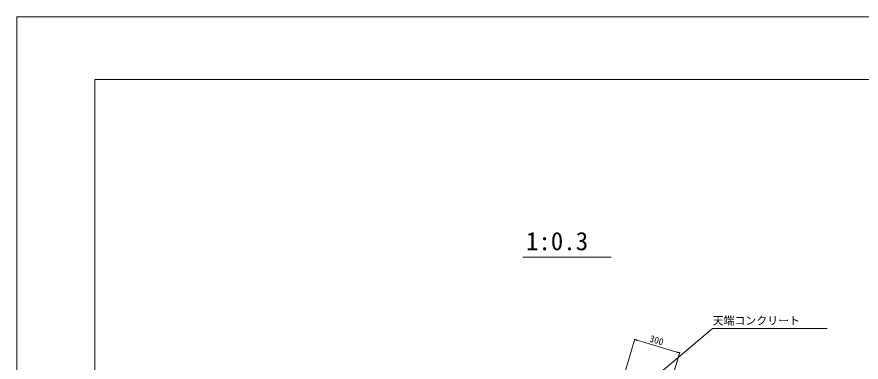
# Model space of a CAD drawing. Units: millimetres on the paper. Extents: x 0 to 841, y 0 to 594.
# Drawn here: x 0 to 270.5, y 483.4 to 594 of the extents above; entities that cross this region are included whole.
import ezdxf
from ezdxf.enums import TextEntityAlignment as Align

# ---------------------------------------------------------------- set-up
doc = ezdxf.new("R2010")
doc.units = ezdxf.units.MM
for name, color, linetype, lineweight in [('D-STR-DIM（寸法）', 7, 'Continuous', 18), ('D-STR-HTXT（旗揚げ）', 7, 'Continuous', 18), ('D-TTL(外枠）', 2, 'Continuous', 18), ('D-TTL-LINE（枠内）', 2, 'Continuous', 18), ('DEFPOINTS_2', 8, 'Continuous', 18)]:
    doc.layers.add(name, color=color, linetype=linetype, lineweight=lineweight)
doc.layers.add('D-STR-TXT（文字）', color=7, linetype='Continuous')
doc.layers.add('D-TTL-TXT（文字）', color=7, linetype='Continuous')
doc.styles.add('ＭＳ ゴシック', font='')
doc.styles.get('ＭＳ ゴシック').set_extended_font_data('MS Gothic')

msp = doc.modelspace()

# ---------------------------------------------------------------- linework, layer by layer
at = {"layer": 'D-STR-DIM（寸法）'}
for p, q in [((194.247, 478.226), (198.055, 490.917)), ((197.983, 490.678), (198.079, 490.649)), ((198.665, 490.342), (197.983, 490.678)), ((197.983, 490.678), (198.737, 490.582)), ((198.079, 490.649), (212.255, 486.396)), ((208.615, 473.916), (212.422, 486.607)), ((212.35, 486.367), (211.596, 486.463)), ((211.668, 486.703), (212.35, 486.367)), ((212.35, 486.367), (212.255, 486.396))]:
    msp.add_line(p, q, dxfattribs=at)
at = {"layer": 'D-STR-HTXT（旗揚げ）'}
for p in [(198.768, 473.869), (259.7, 494.164)]:
    msp.add_line(p, (222.955, 494.164), dxfattribs=at)
at = {"layer": 'D-TTL(外枠）'}
for p, q in [((25, 574), (821, 574)), ((25, 20), (25, 574))]:
    msp.add_line(p, q, dxfattribs=at)
at = {"layer": 'D-TTL-LINE（枠内）'}
msp.add_line((162.164, 517), (190.489, 517), dxfattribs=at)
at = {"layer": 'DEFPOINTS_2'}
for q in [(841, 594), (0, 0)]:
    msp.add_line((0, 594), q, dxfattribs=at)

# ---------------------------------------------------------------- texts
at = {"layer": 'D-STR-DIM（寸法）', "style": 'ＭＳ ゴシック'}
msp.add_text('300', height=2.199, rotation=343.301, dxfattribs=at).set_placement((202.373, 489.413), align=Align.BOTTOM_LEFT)
at = {"layer": 'D-STR-TXT（文字）', "style": 'ＭＳ ゴシック'}
msp.add_text('天端コンクリート', height=2.566, dxfattribs=at).set_placement((222.955, 494.664), align=Align.BOTTOM_LEFT)
at = {"layer": 'D-TTL-TXT（文字）', "style": 'ＭＳ ゴシック'}
msp.add_text('1:0.3', height=5.865, dxfattribs=at).set_placement((163.129, 517.5), align=Align.BOTTOM_LEFT)

doc.saveas('drawing.dxf')
